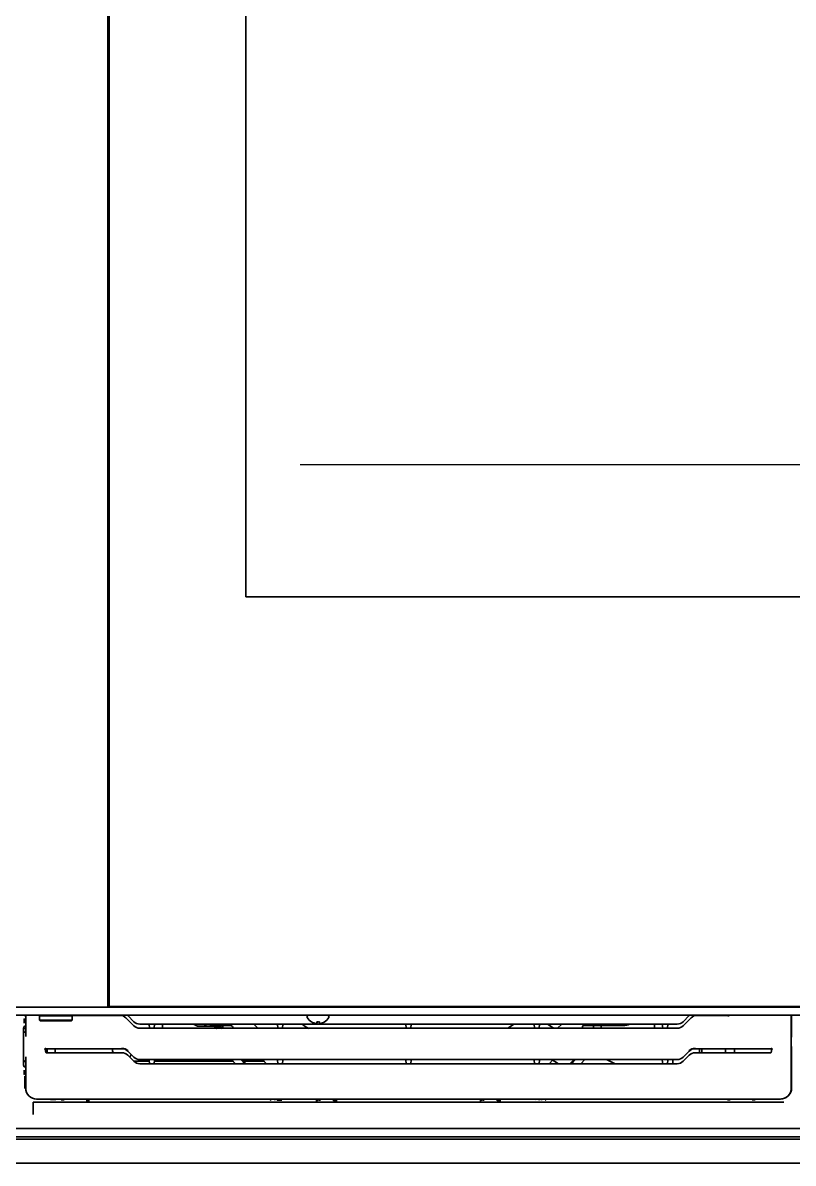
# Model space of a CAD drawing. Header units: inches. Extents: x 90 to 4162, y -443 to 3471.
# Drawn here: x 2417.8 to 2699.9, y 1242.3 to 1660.1 of the extents above; entities that cross this region are included whole.
import ezdxf

# ---------------------------------------------------------------- set-up
doc = ezdxf.new("R2010")
doc.units = ezdxf.units.IN
doc.layers.add('1', color=7, linetype='Continuous', true_color=0xffffff)
doc.layers.add('4', color=7, linetype='Continuous', true_color=0xffffff)

msp = doc.modelspace()

# ---------------------------------------------------------------- linework, layer by layer
at = {"color": 2}
msp.add_line((2519.39, 1498.26), (2732.39, 1498.26), dxfattribs=at)
at = {"layer": '1', "color": 7, "linetype": 'Continuous', "lineweight": 35}
for p, q in [((2448.89, 2262.96), (2448.89, 1299.46)), ((2449.39, 2262.71), (2449.39, 1299.71)), ((2499.39, 2162.71), (2499.39, 1449.71)), ((2499.39, 1449.71), (2752.39, 1449.71)), ((2253.89, 1299.46), (2433.06, 1299.46)), ((2433.06, 1299.46), (2253.89, 1299.46)), ((2433.06, 1299.46), (2434.48, 1299.46)), ((2434.48, 1299.46), (2433.06, 1299.46)), ((2434.48, 1299.46), (2448.23, 1299.46)), ((2448.23, 1299.46), (2434.48, 1299.46)), ((2448.23, 1299.46), (2448.94, 1299.46)), ((2448.94, 1299.46), (2802.84, 1299.46)), ((2449.39, 1299.71), (2802.39, 1299.71)), ((2449.89, 1299.71), (2449.89, 1299.46)), ((2450.29, 1299.46), (2450.29, 1299.71)), ((2510.29, 1299.46), (2510.29, 1299.71)), ((2253.89, 1296.46), (2433.06, 1296.46)), ((2418.82, 1296.46), (2418.82, 1290.71)), ((2424.14, 1296.46), (2423.89, 1296.21)), ((2423.89, 1296.21), (2435.89, 1296.21)), ((2423.89, 1296.21), (2423.89, 1294.71)), ((2434.48, 1296.46), (2433.06, 1296.46)), ((2434.48, 1296.46), (2448.23, 1296.46)), ((2435.89, 1296.21), (2435.64, 1296.46)), ((2453.36, 1296.42), (2435.68, 1296.42)), ((2435.89, 1294.71), (2435.89, 1296.21)), ((2440.04, 1296.42), (2440.04, 1296.46)), ((2448.94, 1296.46), (2448.23, 1296.46)), ((2448.94, 1296.46), (2802.84, 1296.46)), ((2458.44, 1292.59), (2455.49, 1295.54)), ((2458.44, 1294.09), (2456.19, 1296.33)), ((2521.89, 1296.06), (2521.89, 1295.86)), ((2529.89, 1295.86), (2529.89, 1296.06)), ((2661.84, 1296.33), (2659.59, 1294.09)), ((2662.55, 1295.54), (2659.59, 1292.59)), ((2676.17, 1296.42), (2664.67, 1296.42)), ((2671.04, 1296.42), (2671.04, 1296.46)), ((2671.44, 1296.46), (2671.44, 1296.42)), ((2675.11, 1296.42), (2675.11, 1296.46)), ((2699.22, 1269.76), (2699.22, 1296.46)), ((2418.82, 1291.56), (2418.03, 1291.56)), ((2418.05, 1291.64), (2418.82, 1291.64)), ((2435.89, 1294.71), (2423.89, 1294.71)), ((2423.89, 1294.71), (2424.14, 1294.46)), ((2435.64, 1294.46), (2424.14, 1294.46)), ((2435.64, 1294.46), (2435.89, 1294.71)), ((2463.74, 1293.21), (2460.56, 1293.21)), ((2464.14, 1291.71), (2460.56, 1291.71)), ((2466.29, 1293.21), (2463.74, 1293.21)), ((2464.14, 1291.71), (2463.99, 1293.17)), ((2465.89, 1291.71), (2464.14, 1291.71)), ((2466.04, 1293.17), (2465.89, 1291.71)), ((2511.14, 1291.71), (2465.89, 1291.71)), ((2510.74, 1293.21), (2466.29, 1293.21)), ((2493.82, 1292.67), (2487.5, 1292.67)), ((2502.39, 1293.21), (2503.89, 1291.71)), ((2513.29, 1293.21), (2510.74, 1293.21)), ((2511.14, 1291.71), (2510.99, 1293.17)), ((2512.89, 1291.71), (2511.14, 1291.71)), ((2513.04, 1293.17), (2512.89, 1291.71)), ((2558.14, 1291.71), (2512.89, 1291.71)), ((2557.74, 1293.21), (2513.29, 1293.21)), ((2523.59, 1293.98), (2523.59, 1294.01)), ((2528.19, 1294.01), (2528.19, 1293.98)), ((2560.29, 1293.21), (2557.74, 1293.21)), ((2558.14, 1291.71), (2557.99, 1293.17)), ((2559.89, 1291.71), (2558.14, 1291.71)), ((2560.04, 1293.17), (2559.89, 1291.71)), ((2605.14, 1291.71), (2559.89, 1291.71)), ((2604.74, 1293.21), (2560.29, 1293.21)), ((2595.89, 1291.71), (2595.89, 1292)), ((2607.29, 1293.21), (2604.74, 1293.21)), ((2605.14, 1291.71), (2604.99, 1293.17)), ((2606.89, 1291.71), (2605.14, 1291.71)), ((2607.04, 1293.17), (2606.89, 1291.71)), ((2652.14, 1291.71), (2606.89, 1291.71)), ((2651.74, 1293.21), (2607.29, 1293.21)), ((2613.65, 1291.71), (2615.15, 1293.21)), ((2622.73, 1291.71), (2622.73, 1292.17)), ((2623.23, 1292.67), (2637.73, 1292.67)), ((2654.29, 1293.21), (2651.74, 1293.21)), ((2652.14, 1291.71), (2651.99, 1293.17)), ((2653.89, 1291.71), (2652.14, 1291.71)), ((2654.04, 1293.17), (2653.89, 1291.71)), ((2657.47, 1291.71), (2653.89, 1291.71)), ((2657.47, 1293.21), (2654.29, 1293.21)), ((2417.99, 1290.21), (2418.33, 1290.21)), ((2426.18, 1282.79), (2425.89, 1284.17)), ((2454.07, 1284.21), (2425.93, 1284.21)), ((2454.07, 1282.71), (2426.68, 1282.71)), ((2458.44, 1281.09), (2456.19, 1283.33)), ((2661.84, 1283.33), (2659.59, 1281.09)), ((2692.11, 1284.21), (2663.96, 1284.21)), ((2691.35, 1282.71), (2663.96, 1282.71)), ((2665.61, 1284.21), (2665.61, 1282.71)), ((2666.41, 1284.21), (2666.41, 1282.71)), ((2675.11, 1282.71), (2675.11, 1284.21)), ((2678.45, 1282.71), (2678.42, 1284.21)), ((2692.14, 1284.16), (2691.85, 1282.79)), ((2418.33, 1279.71), (2417.99, 1279.71)), ((2417.99, 1279.56), (2418.67, 1279.56)), ((2418.82, 1279.21), (2418.82, 1269.76)), ((2458.44, 1279.59), (2456.19, 1281.83)), ((2458.38, 1279.64), (2464.04, 1279.64)), ((2463.74, 1280.21), (2460.56, 1280.21)), ((2464.14, 1278.71), (2460.56, 1278.71)), ((2466.29, 1280.21), (2463.74, 1280.21)), ((2464.14, 1278.71), (2463.99, 1280.17)), ((2465.89, 1278.71), (2464.14, 1278.71)), ((2466.04, 1280.17), (2465.89, 1278.71)), ((2511.14, 1278.71), (2465.89, 1278.71)), ((2465.99, 1279.64), (2477.64, 1279.64)), ((2510.74, 1280.21), (2466.29, 1280.21)), ((2477.64, 1279.64), (2494.74, 1279.64)), ((2498.67, 1279.64), (2506.06, 1279.64)), ((2505.49, 1280.21), (2506.99, 1278.71)), ((2513.29, 1280.21), (2510.74, 1280.21)), ((2511.14, 1278.71), (2510.99, 1280.17)), ((2512.89, 1278.71), (2511.14, 1278.71)), ((2513.04, 1280.17), (2512.89, 1278.71)), ((2558.14, 1278.71), (2512.89, 1278.71)), ((2557.74, 1280.21), (2513.29, 1280.21)), ((2515.6, 1280.21), (2515.59, 1280.21)), ((2515.6, 1280.21), (2557.76, 1280.21)), ((2523.47, 1280.21), (2523.47, 1280.21)), ((2524.39, 1280.21), (2524.39, 1280.21)), ((2560.29, 1280.21), (2557.74, 1280.21)), ((2558.14, 1278.71), (2557.99, 1280.17)), ((2559.89, 1278.71), (2558.14, 1278.71)), ((2560.04, 1280.17), (2559.89, 1278.71)), ((2605.14, 1278.71), (2559.89, 1278.71)), ((2560.27, 1280.21), (2601.94, 1280.21)), ((2604.74, 1280.21), (2560.29, 1280.21)), ((2571.95, 1280.21), (2571.95, 1280.21)), ((2595.89, 1280.21), (2595.89, 1280.21)), ((2601.95, 1280.21), (2601.94, 1280.21)), ((2607.29, 1280.21), (2604.74, 1280.21)), ((2605.14, 1278.71), (2604.99, 1280.17)), ((2606.89, 1278.71), (2605.14, 1278.71)), ((2607.04, 1280.17), (2606.89, 1278.71)), ((2652.14, 1278.71), (2606.89, 1278.71)), ((2651.74, 1280.21), (2607.29, 1280.21)), ((2610.55, 1278.71), (2612.05, 1280.21)), ((2654.29, 1280.21), (2651.74, 1280.21)), ((2652.14, 1278.71), (2651.99, 1280.17)), ((2653.89, 1278.71), (2652.14, 1278.71)), ((2654.04, 1280.17), (2653.89, 1278.71)), ((2657.47, 1278.71), (2653.89, 1278.71)), ((2657.47, 1280.21), (2654.29, 1280.21)), ((2655.89, 1280.21), (2655.89, 1278.71)), ((2661.84, 1281.83), (2659.59, 1279.59)), ((2699.21, 1276.96), (2699.33, 1276.96)), ((2422.82, 1265.76), (2695.22, 1265.76)), ((2940.39, 1251.96), (2311.39, 1251.96)), ((2319.69, 1251.06), (2932.39, 1251.06)), ((2934.39, 1242.26), (2317.69, 1242.26))]:
    msp.add_line(p, q, dxfattribs=at)
for centre, radius, start, end in [((2454.07, 1294.21), 3, 45, 48.5909), ((2522.29, 1296.06), 0.4, 90, 180), ((2522.29, 1295.86), 0.4, 180, 210.3012), ((2526.09, 1298.08), 4.8, 210.3012, 238.6273), ((2525.69, 1298.08), 4.8, 301.3727, 329.6988), ((2529.49, 1296.06), 0.4, 0, 90), ((2529.49, 1295.86), 0.4, 329.6988, 0), ((2663.96, 1294.21), 3, 131.4091, 135), ((2460.56, 1296.21), 3, 225, 270), ((2460.56, 1294.71), 3, 225, 270), ((2487.5, 1294.67), 2, 226.8886, 270), ((2493.82, 1291.67), 1, 2.2894, 90), ((2623.23, 1292.17), 0.5, 90, 180), ((2637.73, 1297.67), 5, 270, 296.8791), ((2657.47, 1296.21), 3, 270, 315), ((2657.47, 1294.71), 3, 270, 315), ((2418.32, 1290.71), 0.5, 270, 0), ((2454.07, 1281.21), 3.14, 45, 90), ((2454.07, 1281.21), 3, 45, 90), ((2454.07, 1279.71), 3, 45, 90), ((2663.96, 1281.21), 3.14, 90, 135), ((2663.96, 1281.21), 3, 90, 135), ((2663.96, 1279.71), 3, 90, 135), ((2418.32, 1279.21), 0.5, 0, 90), ((2460.56, 1283.21), 3, 225, 270), ((2460.56, 1281.71), 3, 225, 270), ((2657.47, 1283.21), 3, 270, 315), ((2657.47, 1281.71), 3, 270, 315)]:
    msp.add_arc(centre, radius, start, end, dxfattribs=at)
for centre, major_axis, ratio, start_param, end_param in [((2453.37, 1293.41), (1.2, -2.76), 0.995478, 1.946992, 2.7325), ((2664.66, 1293.41), (-1.2, -2.76), 0.995478, 3.550685, 4.336194), ((2676.16, 1295.96), (0, 0.5), 0.017455, 4.712389, 6.195919), ((2463.74, 1293.16), (0.25, 0), 0.166667, 0.017453, 1.570796), ((2466.29, 1293.16), (0.25, 0), 0.166667, 1.570796, 3.124139), ((2510.74, 1293.16), (0.25, 0), 0.166667, 0.017453, 1.570796), ((2513.29, 1293.16), (0.25, 0), 0.166667, 1.570796, 3.124139), ((2558.82, 1303.21), (44.84, 0), 0.444209, 3.667605, 3.764417), ((2557.74, 1293.16), (0.25, 0), 0.166667, 0.017453, 1.570796), ((2560.29, 1293.16), (0.25, 0), 0.166667, 1.570796, 3.124139), ((2558.82, 1303.21), (44.84, 0), 0.444209, 5.667639, 5.757173), ((2604.74, 1293.16), (0.25, 0), 0.166667, 0.017453, 1.570796), ((2607.29, 1293.16), (0.25, 0), 0.166667, 1.570796, 3.124139), ((2651.74, 1293.16), (0.25, 0), 0.166667, 0.017453, 1.570796), ((2654.29, 1293.16), (0.25, 0), 0.166667, 1.570796, 3.124139), ((2418.83, 1288.71), (0, 2), 0.017455, 4.712389, 6.283185), ((2426.68, 1282.79), (0.5, 0), 0.166667, 3.176499, 4.712389), ((2454.25, 1285.56), (0, 6), 0.642788, 1.797678, 2.065695), ((2691.35, 1282.79), (0.5, 0), 0.166667, 4.712389, 6.248279), ((2418.83, 1281.21), (0, 2), 0.017455, 3.141593, 4.712389), ((2454.25, 1285.56), (0, 6), 0.642788, 3.888899, 4.10184), ((2463.74, 1280.16), (0.25, 0), 0.166667, 0.017453, 1.570796), ((2466.29, 1280.16), (0.25, 0), 0.166667, 1.570796, 3.124139), ((2510.74, 1280.16), (0.25, 0), 0.166667, 0.017453, 1.570796), ((2513.29, 1280.16), (0.25, 0), 0.166667, 1.570796, 3.124139), ((2557.74, 1280.16), (0.25, 0), 0.166667, 0.017453, 1.570796), ((2560.29, 1280.16), (0.25, 0), 0.166667, 1.570796, 3.124139), ((2604.74, 1280.16), (0.25, 0), 0.166667, 0.017453, 1.570796), ((2607.29, 1280.16), (0.25, 0), 0.166667, 1.570796, 3.124139), ((2651.74, 1280.16), (0.25, 0), 0.166667, 0.017453, 1.570796), ((2654.29, 1280.16), (0.25, 0), 0.166667, 1.570796, 3.124139), ((2422.82, 1269.76), (2.83, 2.83), 0.999848, 2.356347, 3.926839), ((2695.22, 1269.76), (-2.83, 2.83), 0.999848, 2.356347, 3.926839)]:
    msp.add_ellipse(centre, major_axis=major_axis, ratio=ratio, start_param=start_param, end_param=end_param, dxfattribs=at)
for points, knots in [([(2523.59, 1294.01), (2523.79, 1293.89), (2524, 1293.78), (2524.33, 1293.64), (2524.44, 1293.6), (2524.66, 1293.52), (2524.78, 1293.49), (2524.89, 1293.46)], [0, 0, 0, 0, 0.5, 0.5, 0.75, 0.75, 1, 1, 1, 1]), ([(2526.39, 1294.01), (2526.39, 1293.89), (2526.39, 1293.78), (2526.39, 1293.64), (2526.39, 1293.6), (2526.39, 1293.52), (2526.39, 1293.49), (2526.39, 1293.46)], [0, 0, 0, 0, 0.5, 0.5, 0.75, 0.75, 1, 1, 1, 1]), ([(2426.21, 1284.34), (2426.21, 1284.34), (2426.21, 1284.34), (2426.2, 1284.34), (2426.19, 1284.34), (2426.17, 1284.34), (2426.14, 1284.33), (2426.12, 1284.33), (2426.09, 1284.32), (2426.08, 1284.32), (2426.05, 1284.3), (2426.03, 1284.29), (2426, 1284.27), (2425.99, 1284.27), (2425.97, 1284.25), (2425.96, 1284.24), (2425.93, 1284.22), (2425.91, 1284.2), (2425.89, 1284.17), (2425.88, 1284.16), (2425.87, 1284.13), (2425.86, 1284.11), (2425.85, 1284.09), (2425.85, 1284.07), (2425.84, 1284.05), (2425.84, 1284.03), (2425.84, 1284.02), (2425.83, 1284), (2425.83, 1283.99), (2425.83, 1283.98), (2425.83, 1283.97), (2425.83, 1283.97), (2425.83, 1283.97)], [0, 0, 0, 0, 0.015625, 0.015625, 0.03125, 0.0625, 0.125, 0.1875, 0.1875, 0.25, 0.25, 0.375, 0.375, 0.4375, 0.4375, 0.5, 0.5, 0.625, 0.625, 0.6875, 0.6875, 0.75, 0.8125, 0.8125, 0.875, 0.875, 0.9375, 0.9375, 0.96875, 0.984375, 0.984375, 1, 1, 1, 1]), ([(2692.2, 1283.97), (2692.2, 1283.97), (2692.2, 1283.97), (2692.2, 1283.98), (2692.2, 1283.99), (2692.2, 1284.01), (2692.19, 1284.04), (2692.19, 1284.06), (2692.18, 1284.09), (2692.17, 1284.1), (2692.16, 1284.13), (2692.15, 1284.16), (2692.13, 1284.19), (2692.12, 1284.2), (2692.1, 1284.22), (2692.09, 1284.23), (2692.07, 1284.25), (2692.05, 1284.27), (2692.01, 1284.29), (2691.98, 1284.3), (2691.95, 1284.32), (2691.94, 1284.32), (2691.91, 1284.33), (2691.9, 1284.33), (2691.88, 1284.34), (2691.87, 1284.34), (2691.85, 1284.34), (2691.84, 1284.34), (2691.83, 1284.34), (2691.82, 1284.34), (2691.82, 1284.34), (2691.82, 1284.34)], [0, 0, 0, 0, 0.015625, 0.015625, 0.03125, 0.0625, 0.125, 0.1875, 0.1875, 0.25, 0.25, 0.375, 0.375, 0.4375, 0.4375, 0.5, 0.5, 0.625, 0.625, 0.75, 0.75, 0.8125, 0.8125, 0.875, 0.875, 0.9375, 0.9375, 0.96875, 0.984375, 0.984375, 1, 1, 1, 1])]:
    msp.add_open_spline(points, degree=3, knots=knots, dxfattribs=at)
for points in [[(2524.89, 1293.46), (2524.91, 1293.46), (2524.96, 1293.45), (2525.03, 1293.45), (2525.11, 1293.44), (2525.18, 1293.44), (2525.25, 1293.45), (2525.32, 1293.45), (2525.37, 1293.46), (2525.39, 1293.46)], [(2525.39, 1293.46), (2525.39, 1293.47), (2525.39, 1293.5), (2525.39, 1293.56), (2525.39, 1293.61), (2525.39, 1293.67), (2525.39, 1293.74), (2525.39, 1293.81), (2525.39, 1293.9), (2525.39, 1293.97), (2525.39, 1294.01)], [(2525.39, 1294.01), (2525.56, 1293.99), (2525.89, 1293.97), (2526.22, 1293.99), (2526.39, 1294.01)], [(2526.39, 1293.46), (2526.42, 1293.46), (2526.47, 1293.45), (2526.54, 1293.45), (2526.61, 1293.44), (2526.68, 1293.44), (2526.75, 1293.45), (2526.82, 1293.45), (2526.87, 1293.46), (2526.89, 1293.46)], [(2526.89, 1293.46), (2526.95, 1293.47), (2527.05, 1293.5), (2527.21, 1293.56), (2527.37, 1293.61), (2527.53, 1293.67), (2527.68, 1293.74), (2527.84, 1293.81), (2528, 1293.9), (2528.13, 1293.97), (2528.19, 1294.01)], [(2612.14, 1291.69), (2611.41, 1292.17), (2610.69, 1292.66), (2609.97, 1293.15)], [(2611.84, 1279.99), (2612.52, 1279.56), (2613.21, 1279.13), (2613.9, 1278.71)], [(2634.66, 1278.67), (2633.68, 1279.15), (2632.7, 1279.64), (2631.73, 1280.14)]]:
    msp.add_open_spline(points, degree=3, dxfattribs=at)
at = {"layer": '4', "color": 7, "linetype": 'Continuous', "lineweight": 35}
for p, q in [((2418.7, 1296.46), (2418.7, 1296.19)), ((2449.12, 1296.46), (2449.12, 1296.42)), ((2668.91, 1296.42), (2668.91, 1296.46)), ((2699.33, 1288.6), (2699.33, 1296.46)), ((2418.28, 1292.35), (2418.05, 1291.64)), ((2468.91, 1291.71), (2468.91, 1293.21)), ((2482.26, 1292.45), (2487.75, 1292.45)), ((2488.25, 1291.95), (2488.25, 1291.71)), ((2491.03, 1292.67), (2491.03, 1291.71)), ((2626.75, 1291.71), (2626.75, 1292.67)), ((2629.53, 1291.71), (2629.53, 1292.67)), ((2649.12, 1293.21), (2649.12, 1291.71)), ((2417.99, 1280.26), (2417.99, 1289.66)), ((2426.7, 1282.71), (2426.7, 1284.21)), ((2429.63, 1284.21), (2429.63, 1282.71)), ((2699.33, 1269.76), (2699.33, 1284.81)), ((2495.67, 1278.71), (2494.17, 1280.21)), ((2497.59, 1280.21), (2499.09, 1278.71)), ((2499.61, 1278.71), (2498.11, 1280.21)), ((2619.67, 1280.21), (2618.17, 1278.71)), ((2618.69, 1278.71), (2620.19, 1280.21)), ((2623.61, 1280.21), (2622.11, 1278.71)), ((2418.05, 1278.27), (2418.28, 1277.56)), ((2418.53, 1269.59), (2418.53, 1274.16)), ((2421.51, 1264.29), (2421.51, 1260.73)), ((2421.53, 1264.59), (2696.51, 1264.59)), ((2431.86, 1265.46), (2431.86, 1265.76)), ((2441.92, 1265.76), (2441.92, 1265.46)), ((2510.1, 1265.76), (2510.1, 1265.36)), ((2510.88, 1265.76), (2510.88, 1265.36)), ((2512.04, 1265.76), (2512.25, 1265.55)), ((2526.54, 1265.66), (2526.54, 1265.16)), ((2531.49, 1265.66), (2531.49, 1265.16)), ((2586.54, 1265.16), (2586.54, 1265.66)), ((2591.49, 1265.16), (2591.49, 1265.66)), ((2605.53, 1265.55), (2605.74, 1265.76)), ((2606.9, 1265.76), (2606.9, 1265.36)), ((2607.68, 1265.76), (2607.68, 1265.36)), ((2675.83, 1265.48), (2675.83, 1265.76)), ((2685.95, 1265.76), (2685.95, 1265.48)), ((2313.14, 1254.96), (2938.64, 1254.96))]:
    msp.add_line(p, q, dxfattribs=at)
for centre, major_axis, ratio, start_param, end_param in [((2418.34, 1293.54), (0, 1.75), 0.034921, 0.087266, 1.570796), ((2419.45, 1296.19), (0.279, 0.7), 0.995592, 1.95209, 2.513689), ((2418.06, 1289.66), (0, 2), 0.034921, 0.10472, 1.570796), ((2419.03, 1292.35), (0.75, 0), 0.105104, 1.863143, 3.106686), ((2482.26, 1295.46), (-2.12, -2.12), 0.998783, 0.060674, 0.784789), ((2484.19, 1293.67), (0.291, 0.962), 0.939005, 3.453387, 4.504847), ((2487.75, 1291.95), (-0.354, -0.354), 0.998783, 2.356803, 3.926382), ((2487.98, 1292.22), (0.496, -0.065), 0.965919, 0.13524, 1.300613), ((2488.52, 1293.16), (0, 1.5), 0.034921, 2.249931, 3.054326), ((2490.76, 1293.16), (0, 1.5), 0.034921, 3.228859, 4.373889), ((2698.83, 1288.6), (-0.354, 0.354), 0.998783, 3.233805, 3.926382), ((2698.83, 1284.81), (0.354, 0.354), 0.998783, 5.498396, 6.190973), ((2418.06, 1280.26), (0, 2), 0.034921, 1.570796, 3.036873), ((2419.03, 1277.56), (0.75, 0), 0.105104, 3.176499, 4.420042), ((2418.34, 1276.37), (0, 1.75), 0.034921, 1.570796, 3.054326), ((2695.33, 1269.77), (-2.83, 2.83), 0.998783, 2.425448, 3.926382), ((2427.93, 1265.66), (2, 0), 0.034921, 4.712389, 6.248279), ((2440.93, 1265.21), (1.25, 0), 0.034921, 4.712389, 6.248279), ((2508.29, 1265.9), (-0.191, -0.462), 0.995862, 0.394167, 1.674009), ((2510.84, 1265.4), (-1.77, 0), 0.024678, 1.595499, 3.131389), ((2609.49, 1265.9), (0.191, -0.462), 0.995862, 4.609177, 5.889018)]:
    msp.add_ellipse(centre, major_axis=major_axis, ratio=ratio, start_param=start_param, end_param=end_param, dxfattribs=at)
for points, knots in [([(2488.89, 1292.67), (2488.89, 1292.67), (2488.89, 1292.66), (2488.88, 1292.66), (2488.88, 1292.65), (2488.87, 1292.64), (2488.86, 1292.64), (2488.85, 1292.63), (2488.85, 1292.62), (2488.84, 1292.62), (2488.83, 1292.61), (2488.83, 1292.6), (2488.82, 1292.6), (2488.81, 1292.59), (2488.8, 1292.58), (2488.8, 1292.58), (2488.79, 1292.57), (2488.78, 1292.56), (2488.77, 1292.55), (2488.77, 1292.55), (2488.76, 1292.54), (2488.74, 1292.53), (2488.72, 1292.51), (2488.7, 1292.48), (2488.67, 1292.46), (2488.64, 1292.43), (2488.62, 1292.4), (2488.59, 1292.38), (2488.57, 1292.35), (2488.55, 1292.33), (2488.54, 1292.31), (2488.53, 1292.3), (2488.53, 1292.3), (2488.52, 1292.29), (2488.52, 1292.28), (2488.51, 1292.27), (2488.51, 1292.27), (2488.5, 1292.26), (2488.5, 1292.25), (2488.5, 1292.25), (2488.49, 1292.24), (2488.49, 1292.24), (2488.49, 1292.24), (2488.49, 1292.23), (2488.49, 1292.23), (2488.49, 1292.23), (2488.48, 1292.22), (2488.48, 1292.22), (2488.48, 1292.22), (2488.48, 1292.22), (2488.48, 1292.22), (2488.48, 1292.22), (2488.48, 1292.22), (2488.48, 1292.22), (2488.48, 1292.22), (2488.48, 1292.22), (2488.48, 1292.22), (2488.48, 1292.22), (2488.48, 1292.22), (2488.48, 1292.22), (2488.48, 1292.23), (2488.48, 1292.23)], [0, 0, 0, 0, 0.003801, 0.013771, 0.023792, 0.033868, 0.044001, 0.054195, 0.064452, 0.074776, 0.08517, 0.095636, 0.106177, 0.116796, 0.127497, 0.138281, 0.149153, 0.160114, 0.171169, 0.182319, 0.193568, 0.204919, 0.24525, 0.288138, 0.333652, 0.38185, 0.432789, 0.486526, 0.54313, 0.602678, 0.627146, 0.650768, 0.67355, 0.695498, 0.716618, 0.736919, 0.756406, 0.775088, 0.792971, 0.810064, 0.826372, 0.841904, 0.856667, 0.870667, 0.883911, 0.896406, 0.908159, 0.919177, 0.929465, 0.939032, 0.947883, 0.956027, 0.963472, 0.970228, 0.976307, 0.981723, 0.986496, 0.990656, 0.994244, 0.997324, 1, 1, 1, 1]), ([(2488.62, 1291.5), (2488.62, 1291.51), (2488.62, 1291.52), (2488.62, 1291.53), (2488.62, 1291.55), (2488.63, 1291.56), (2488.63, 1291.58), (2488.63, 1291.59), (2488.63, 1291.61), (2488.64, 1291.63), (2488.64, 1291.64), (2488.64, 1291.66), (2488.65, 1291.67), (2488.65, 1291.69), (2488.66, 1291.7), (2488.66, 1291.72), (2488.67, 1291.73), (2488.67, 1291.75), (2488.68, 1291.76), (2488.68, 1291.78), (2488.69, 1291.79), (2488.69, 1291.81), (2488.7, 1291.82), (2488.71, 1291.83), (2488.71, 1291.85), (2488.72, 1291.86), (2488.73, 1291.88), (2488.74, 1291.89), (2488.74, 1291.91), (2488.75, 1291.92), (2488.76, 1291.94), (2488.77, 1291.95), (2488.78, 1291.96), (2488.79, 1291.98), (2488.79, 1291.99), (2488.8, 1292.01), (2488.81, 1292.02), (2488.82, 1292.03), (2488.83, 1292.05), (2488.84, 1292.06), (2488.86, 1292.07), (2488.87, 1292.08), (2488.88, 1292.1), (2488.89, 1292.11), (2488.9, 1292.12), (2488.91, 1292.13), (2488.92, 1292.15), (2488.94, 1292.16), (2488.95, 1292.17), (2488.96, 1292.18), (2488.97, 1292.19), (2488.99, 1292.2), (2489, 1292.21), (2489.01, 1292.22), (2489.03, 1292.23), (2489.04, 1292.25), (2489.06, 1292.26), (2489.07, 1292.27), (2489.09, 1292.28), (2489.11, 1292.29), (2489.13, 1292.3), (2489.14, 1292.31), (2489.16, 1292.32), (2489.18, 1292.33), (2489.2, 1292.34), (2489.22, 1292.35), (2489.25, 1292.36), (2489.27, 1292.37), (2489.29, 1292.38), (2489.31, 1292.39), (2489.34, 1292.39), (2489.36, 1292.4), (2489.39, 1292.41), (2489.41, 1292.41), (2489.44, 1292.42), (2489.47, 1292.42), (2489.49, 1292.43), (2489.52, 1292.43), (2489.55, 1292.43), (2489.58, 1292.44), (2489.6, 1292.44), (2489.61, 1292.44)], [0, 0, 0, 0, 0.010056, 0.020142, 0.030258, 0.040404, 0.05058, 0.060785, 0.071022, 0.081288, 0.091585, 0.101913, 0.112272, 0.122662, 0.133083, 0.143536, 0.154019, 0.164534, 0.175081, 0.18566, 0.196271, 0.206913, 0.217588, 0.228296, 0.239035, 0.249807, 0.260612, 0.27145, 0.28232, 0.293224, 0.30416, 0.31513, 0.326134, 0.33717, 0.348241, 0.359345, 0.370483, 0.381655, 0.39286, 0.4041, 0.415375, 0.426683, 0.438026, 0.449404, 0.460816, 0.472263, 0.483745, 0.495262, 0.505713, 0.516467, 0.527522, 0.53888, 0.55054, 0.562502, 0.574767, 0.587335, 0.600205, 0.613377, 0.626853, 0.640631, 0.654712, 0.669096, 0.683784, 0.698774, 0.714067, 0.729663, 0.745562, 0.761765, 0.778271, 0.79508, 0.812192, 0.829607, 0.847326, 0.865349, 0.883674, 0.902303, 0.921236, 0.940471, 0.960011, 0.979854, 1, 1, 1, 1]), ([(2489.38, 1291.71), (2489.39, 1291.86), (2489.42, 1292), (2489.49, 1292.3), (2489.55, 1292.41), (2489.61, 1292.44)], [0, 0, 0, 0, 0.387278, 0.387278, 1, 1, 1, 1]), ([(2490.66, 1291.5), (2490.64, 1291.75), (2490.53, 1291.99), (2490.16, 1292.33), (2489.92, 1292.43), (2489.68, 1292.44)], [0, 0, 0, 0, 0.499588, 0.499588, 1, 1, 1, 1]), ([(2489.9, 1291.71), (2489.9, 1291.71), (2489.9, 1291.72), (2489.9, 1291.73), (2489.9, 1291.75), (2489.9, 1291.76), (2489.89, 1291.78), (2489.89, 1291.79), (2489.89, 1291.81), (2489.89, 1291.82), (2489.89, 1291.84), (2489.89, 1291.85), (2489.88, 1291.87), (2489.88, 1291.88), (2489.88, 1291.9), (2489.88, 1291.91), (2489.88, 1291.93), (2489.87, 1291.94), (2489.87, 1291.95), (2489.87, 1291.97), (2489.87, 1291.98), (2489.86, 1292), (2489.86, 1292.01), (2489.86, 1292.02), (2489.86, 1292.04), (2489.85, 1292.05), (2489.85, 1292.06), (2489.85, 1292.08), (2489.84, 1292.09), (2489.84, 1292.1), (2489.84, 1292.12), (2489.84, 1292.13), (2489.83, 1292.14), (2489.83, 1292.15), (2489.83, 1292.16), (2489.82, 1292.17), (2489.82, 1292.19), (2489.82, 1292.2), (2489.81, 1292.21), (2489.81, 1292.22), (2489.8, 1292.23), (2489.8, 1292.25), (2489.8, 1292.26), (2489.79, 1292.27), (2489.79, 1292.28), (2489.78, 1292.29), (2489.78, 1292.3), (2489.77, 1292.31), (2489.77, 1292.33), (2489.76, 1292.34), (2489.76, 1292.35), (2489.75, 1292.36), (2489.75, 1292.37), (2489.74, 1292.38), (2489.73, 1292.38), (2489.73, 1292.39), (2489.72, 1292.4), (2489.72, 1292.41), (2489.71, 1292.41), (2489.7, 1292.42), (2489.7, 1292.43), (2489.69, 1292.43), (2489.68, 1292.43), (2489.68, 1292.44), (2489.68, 1292.44)], [0, 0, 0, 0, 0.00512, 0.018095, 0.03111, 0.044164, 0.057258, 0.070392, 0.083565, 0.096779, 0.110032, 0.123326, 0.136661, 0.150036, 0.163451, 0.176908, 0.190406, 0.203944, 0.217524, 0.231146, 0.244809, 0.258514, 0.27226, 0.286049, 0.299879, 0.313752, 0.327667, 0.341625, 0.355625, 0.369668, 0.383754, 0.396514, 0.409643, 0.423141, 0.437008, 0.451244, 0.46585, 0.480824, 0.496168, 0.511881, 0.527964, 0.544417, 0.561239, 0.578431, 0.595993, 0.613924, 0.632226, 0.650898, 0.66994, 0.689351, 0.709133, 0.729286, 0.749808, 0.770701, 0.791964, 0.813597, 0.835601, 0.857975, 0.88072, 0.903835, 0.92732, 0.951176, 0.975403, 1, 1, 1, 1]), ([(2421.53, 1264.59), (2421.52, 1264.59), (2421.52, 1264.58), (2421.52, 1264.55), (2421.52, 1264.53), (2421.52, 1264.48), (2421.52, 1264.45), (2421.51, 1264.38), (2421.51, 1264.33), (2421.51, 1264.29)], [0, 0, 0, 0, 0.25, 0.25, 0.5, 0.5, 0.75, 0.75, 1, 1, 1, 1]), ([(2431.86, 1265.46), (2431.86, 1265.45), (2431.87, 1265.45), (2431.9, 1265.45), (2431.92, 1265.45), (2431.97, 1265.44), (2432, 1265.44), (2432.07, 1265.44), (2432.12, 1265.44), (2432.21, 1265.43), (2432.26, 1265.43), (2432.37, 1265.43), (2432.42, 1265.43), (2432.54, 1265.42), (2432.6, 1265.42), (2432.73, 1265.42), (2432.79, 1265.42), (2432.86, 1265.41)], [0, 0, 0, 0, 0.125, 0.125, 0.25, 0.25, 0.375, 0.375, 0.5, 0.5, 0.625, 0.625, 0.75, 0.75, 0.875, 0.875, 1, 1, 1, 1]), ([(2440.93, 1265.41), (2440.99, 1265.42), (2441.05, 1265.42), (2441.18, 1265.42), (2441.24, 1265.42), (2441.36, 1265.43), (2441.42, 1265.43), (2441.52, 1265.43), (2441.57, 1265.43), (2441.67, 1265.44), (2441.71, 1265.44), (2441.78, 1265.44), (2441.81, 1265.44), (2441.86, 1265.45), (2441.89, 1265.45), (2441.91, 1265.45), (2441.92, 1265.45), (2441.92, 1265.46)], [0, 0, 0, 0, 0.125, 0.125, 0.25, 0.25, 0.375, 0.375, 0.5, 0.5, 0.625, 0.625, 0.75, 0.75, 0.875, 0.875, 1, 1, 1, 1]), ([(2525.14, 1265.19), (2525.14, 1265.19), (2525.16, 1265.19), (2525.17, 1265.19), (2525.19, 1265.19), (2525.21, 1265.19), (2525.22, 1265.19), (2525.24, 1265.19), (2525.26, 1265.2), (2525.28, 1265.2), (2525.29, 1265.2), (2525.31, 1265.2), (2525.33, 1265.21), (2525.35, 1265.21), (2525.36, 1265.22), (2525.38, 1265.22), (2525.4, 1265.22), (2525.42, 1265.23), (2525.44, 1265.24), (2525.46, 1265.24), (2525.48, 1265.25), (2525.49, 1265.25), (2525.51, 1265.26), (2525.53, 1265.27), (2525.55, 1265.28), (2525.57, 1265.29), (2525.59, 1265.3), (2525.61, 1265.31), (2525.62, 1265.32), (2525.64, 1265.33), (2525.66, 1265.34), (2525.68, 1265.35), (2525.7, 1265.36), (2525.72, 1265.37), (2525.73, 1265.39), (2525.75, 1265.4), (2525.77, 1265.41), (2525.79, 1265.43), (2525.8, 1265.44), (2525.82, 1265.46), (2525.84, 1265.47), (2525.85, 1265.49), (2525.87, 1265.51), (2525.88, 1265.52), (2525.9, 1265.54), (2525.91, 1265.56), (2525.93, 1265.58), (2525.94, 1265.59), (2525.96, 1265.61), (2525.97, 1265.63), (2525.98, 1265.65), (2525.99, 1265.67), (2526.01, 1265.69), (2526.02, 1265.71), (2526.03, 1265.73), (2526.04, 1265.75), (2526.04, 1265.75)], [0, 0, 0, 0, 0.014625, 0.029416, 0.044374, 0.059497, 0.074788, 0.090246, 0.105871, 0.121664, 0.137625, 0.153753, 0.170048, 0.18651, 0.203139, 0.219934, 0.236893, 0.254017, 0.271304, 0.288753, 0.306363, 0.324131, 0.342058, 0.36014, 0.378375, 0.396763, 0.4153, 0.433983, 0.452811, 0.47178, 0.490888, 0.510131, 0.529505, 0.549009, 0.568637, 0.588385, 0.608251, 0.62823, 0.648316, 0.668507, 0.688797, 0.709181, 0.729654, 0.750212, 0.770849, 0.79156, 0.812339, 0.833181, 0.85408, 0.87503, 0.896026, 0.917061, 0.938129, 0.959225, 0.980343, 1, 1, 1, 1]), ([(2525.14, 1265.19), (2525.15, 1265.19), (2525.16, 1265.19), (2525.18, 1265.19), (2525.19, 1265.19), (2525.21, 1265.19), (2525.23, 1265.19), (2525.25, 1265.19), (2525.26, 1265.19), (2525.28, 1265.2), (2525.3, 1265.2), (2525.31, 1265.2), (2525.33, 1265.2), (2525.34, 1265.2), (2525.36, 1265.2), (2525.37, 1265.21), (2525.39, 1265.21), (2525.4, 1265.21), (2525.42, 1265.21), (2525.43, 1265.22), (2525.44, 1265.22), (2525.46, 1265.22), (2525.47, 1265.23), (2525.48, 1265.23), (2525.5, 1265.23), (2525.51, 1265.24), (2525.52, 1265.24), (2525.53, 1265.24), (2525.54, 1265.25), (2525.56, 1265.25), (2525.57, 1265.25), (2525.58, 1265.26), (2525.59, 1265.26), (2525.6, 1265.26), (2525.61, 1265.27), (2525.62, 1265.27), (2525.63, 1265.27), (2525.64, 1265.28), (2525.65, 1265.28), (2525.66, 1265.28), (2525.67, 1265.29), (2525.68, 1265.29), (2525.69, 1265.3), (2525.7, 1265.3), (2525.71, 1265.3), (2525.71, 1265.31), (2525.72, 1265.31), (2525.73, 1265.31), (2525.74, 1265.32), (2525.75, 1265.32), (2525.75, 1265.32), (2525.76, 1265.32), (2525.77, 1265.33), (2525.77, 1265.33), (2525.78, 1265.33), (2525.79, 1265.34), (2525.79, 1265.34), (2525.8, 1265.34), (2525.8, 1265.34), (2525.81, 1265.35), (2525.82, 1265.35), (2525.82, 1265.35), (2525.83, 1265.35), (2525.83, 1265.36), (2525.83, 1265.36), (2525.84, 1265.36), (2525.84, 1265.36), (2525.85, 1265.37), (2525.87, 1265.38), (2525.89, 1265.39), (2525.91, 1265.4), (2525.94, 1265.41), (2525.96, 1265.42), (2525.98, 1265.43), (2526, 1265.44), (2526.02, 1265.45), (2526.04, 1265.46), (2526.06, 1265.47), (2526.08, 1265.48), (2526.1, 1265.49), (2526.12, 1265.49), (2526.14, 1265.5), (2526.16, 1265.51), (2526.2, 1265.53), (2526.27, 1265.56), (2526.34, 1265.59), (2526.4, 1265.61), (2526.44, 1265.62), (2526.47, 1265.63), (2526.49, 1265.64), (2526.5, 1265.64), (2526.5, 1265.65), (2526.51, 1265.65), (2526.51, 1265.65), (2526.52, 1265.65), (2526.52, 1265.65), (2526.52, 1265.65), (2526.53, 1265.65), (2526.53, 1265.66), (2526.53, 1265.66), (2526.53, 1265.66), (2526.53, 1265.66), (2526.53, 1265.66), (2526.53, 1265.66)], [0, 0, 0, 0, 0.01249, 0.024793, 0.036913, 0.048854, 0.060619, 0.072212, 0.083636, 0.094894, 0.105988, 0.116921, 0.127696, 0.138315, 0.14878, 0.159092, 0.169254, 0.179267, 0.189132, 0.198852, 0.208427, 0.217859, 0.227148, 0.236296, 0.245303, 0.25417, 0.262898, 0.271487, 0.279938, 0.288251, 0.296427, 0.304466, 0.312369, 0.320134, 0.327763, 0.335256, 0.342612, 0.349831, 0.356915, 0.363861, 0.370671, 0.377344, 0.38388, 0.390279, 0.39654, 0.402663, 0.408648, 0.414495, 0.420203, 0.425772, 0.431201, 0.43649, 0.441639, 0.446648, 0.451515, 0.456241, 0.460826, 0.465268, 0.469567, 0.473724, 0.477737, 0.481607, 0.485332, 0.488913, 0.492349, 0.49564, 0.498786, 0.501786, 0.518778, 0.535593, 0.552231, 0.568696, 0.584987, 0.601105, 0.617051, 0.632824, 0.648423, 0.663848, 0.679096, 0.694166, 0.709055, 0.723761, 0.73828, 0.75261, 0.816582, 0.877985, 0.909524, 0.940683, 0.956361, 0.971954, 0.975851, 0.979455, 0.982764, 0.985781, 0.988506, 0.99094, 0.993084, 0.994939, 0.996507, 0.99779, 0.998792, 0.999521, 1, 1, 1, 1]), ([(2532.89, 1265.19), (2532.89, 1265.19), (2532.89, 1265.19), (2532.84, 1265.19), (2532.79, 1265.19), (2532.61, 1265.18), (2532.45, 1265.17), (2532.15, 1265.16), (2532.03, 1265.16), (2531.77, 1265.16), (2531.63, 1265.16), (2531.49, 1265.16)], [0, 0, 0, 0, 0.003578, 0.003578, 0.140614, 0.140614, 0.532754, 0.532754, 0.765512, 0.765512, 1, 1, 1, 1]), ([(2531.5, 1265.66), (2531.5, 1265.66), (2531.5, 1265.66), (2531.5, 1265.66), (2531.5, 1265.66), (2531.5, 1265.66), (2531.5, 1265.66), (2531.5, 1265.65), (2531.5, 1265.65), (2531.51, 1265.65), (2531.51, 1265.65), (2531.51, 1265.65), (2531.51, 1265.65), (2531.52, 1265.65), (2531.52, 1265.65), (2531.52, 1265.65), (2531.53, 1265.65), (2531.53, 1265.64), (2531.53, 1265.64), (2531.54, 1265.64), (2531.55, 1265.64), (2531.56, 1265.63), (2531.57, 1265.63), (2531.6, 1265.62), (2531.63, 1265.61), (2531.69, 1265.59), (2531.77, 1265.56), (2531.83, 1265.53), (2531.89, 1265.51), (2531.92, 1265.49), (2531.96, 1265.47), (2531.99, 1265.46), (2532.03, 1265.44), (2532.07, 1265.42), (2532.11, 1265.4), (2532.15, 1265.38), (2532.17, 1265.37), (2532.19, 1265.36), (2532.2, 1265.36), (2532.21, 1265.35), (2532.22, 1265.35), (2532.23, 1265.34), (2532.25, 1265.34), (2532.26, 1265.33), (2532.27, 1265.32), (2532.29, 1265.32), (2532.3, 1265.31), (2532.32, 1265.31), (2532.34, 1265.3), (2532.35, 1265.29), (2532.37, 1265.28), (2532.39, 1265.28), (2532.41, 1265.27), (2532.43, 1265.26), (2532.45, 1265.26), (2532.48, 1265.25), (2532.5, 1265.24), (2532.52, 1265.24), (2532.55, 1265.23), (2532.58, 1265.22), (2532.6, 1265.22), (2532.63, 1265.21), (2532.66, 1265.21), (2532.69, 1265.2), (2532.72, 1265.2), (2532.75, 1265.2), (2532.79, 1265.19), (2532.82, 1265.19), (2532.86, 1265.19), (2532.88, 1265.19), (2532.89, 1265.19)], [0, 0, 0, 0, 0.0003, 0.00073, 0.001303, 0.002023, 0.002893, 0.003915, 0.00509, 0.006418, 0.0079, 0.009537, 0.011328, 0.013274, 0.015375, 0.017632, 0.020045, 0.022615, 0.025341, 0.028223, 0.035969, 0.043763, 0.051604, 0.059489, 0.090591, 0.122173, 0.18351, 0.247517, 0.27309, 0.299261, 0.326016, 0.353339, 0.381221, 0.409658, 0.438646, 0.46819, 0.498296, 0.50453, 0.51134, 0.518724, 0.526678, 0.535201, 0.544289, 0.553938, 0.564146, 0.57491, 0.586226, 0.598092, 0.610505, 0.623464, 0.636965, 0.651007, 0.66559, 0.680713, 0.696377, 0.712583, 0.729332, 0.746628, 0.764475, 0.782879, 0.801847, 0.821386, 0.841508, 0.862225, 0.883551, 0.905503, 0.9281, 0.951364, 0.975321, 1, 1, 1, 1]), ([(2531.99, 1265.75), (2531.99, 1265.75), (2532, 1265.74), (2532, 1265.73), (2532.01, 1265.72), (2532.02, 1265.7), (2532.03, 1265.69), (2532.04, 1265.67), (2532.05, 1265.66), (2532.06, 1265.64), (2532.06, 1265.63), (2532.07, 1265.62), (2532.08, 1265.6), (2532.09, 1265.59), (2532.1, 1265.58), (2532.11, 1265.56), (2532.12, 1265.55), (2532.14, 1265.54), (2532.15, 1265.52), (2532.16, 1265.51), (2532.17, 1265.5), (2532.18, 1265.49), (2532.19, 1265.48), (2532.2, 1265.47), (2532.21, 1265.45), (2532.23, 1265.44), (2532.24, 1265.43), (2532.25, 1265.42), (2532.26, 1265.41), (2532.28, 1265.4), (2532.29, 1265.39), (2532.3, 1265.38), (2532.31, 1265.37), (2532.33, 1265.37), (2532.34, 1265.36), (2532.35, 1265.35), (2532.37, 1265.34), (2532.38, 1265.33), (2532.39, 1265.32), (2532.4, 1265.32), (2532.42, 1265.31), (2532.43, 1265.3), (2532.44, 1265.3), (2532.46, 1265.29), (2532.47, 1265.28), (2532.48, 1265.28), (2532.5, 1265.27), (2532.51, 1265.27), (2532.52, 1265.26), (2532.54, 1265.25), (2532.55, 1265.25), (2532.56, 1265.25), (2532.58, 1265.24), (2532.59, 1265.24), (2532.6, 1265.23), (2532.62, 1265.23), (2532.63, 1265.22), (2532.64, 1265.22), (2532.66, 1265.22), (2532.67, 1265.21), (2532.68, 1265.21), (2532.7, 1265.21), (2532.71, 1265.21), (2532.72, 1265.2), (2532.73, 1265.2), (2532.75, 1265.2), (2532.76, 1265.2), (2532.77, 1265.2), (2532.78, 1265.2), (2532.8, 1265.19), (2532.81, 1265.19), (2532.82, 1265.19), (2532.83, 1265.19), (2532.85, 1265.19), (2532.86, 1265.19), (2532.87, 1265.19), (2532.88, 1265.19), (2532.89, 1265.19), (2532.89, 1265.19)], [0, 0, 0, 0, 0.007761, 0.02285, 0.037931, 0.053002, 0.068061, 0.083104, 0.09813, 0.113137, 0.128122, 0.143084, 0.15802, 0.172929, 0.187807, 0.202653, 0.217465, 0.232242, 0.24698, 0.261678, 0.276334, 0.290947, 0.305514, 0.320033, 0.334504, 0.348923, 0.36329, 0.377602, 0.391858, 0.406057, 0.420197, 0.434277, 0.448294, 0.462249, 0.476138, 0.489961, 0.503718, 0.517405, 0.531023, 0.54457, 0.558045, 0.571447, 0.584776, 0.598029, 0.611206, 0.624307, 0.63733, 0.650275, 0.663141, 0.675927, 0.688633, 0.701258, 0.713801, 0.726263, 0.738642, 0.750937, 0.76315, 0.775278, 0.787323, 0.799283, 0.811159, 0.822949, 0.834655, 0.846275, 0.85781, 0.86926, 0.880624, 0.891903, 0.903096, 0.914204, 0.925226, 0.936163, 0.947015, 0.957781, 0.968463, 0.97906, 0.989572, 1, 1, 1, 1]), ([(2585.14, 1265.19), (2585.14, 1265.19), (2585.16, 1265.19), (2585.17, 1265.19), (2585.19, 1265.19), (2585.21, 1265.19), (2585.22, 1265.19), (2585.24, 1265.19), (2585.26, 1265.2), (2585.28, 1265.2), (2585.29, 1265.2), (2585.31, 1265.2), (2585.33, 1265.21), (2585.35, 1265.21), (2585.36, 1265.22), (2585.38, 1265.22), (2585.4, 1265.22), (2585.42, 1265.23), (2585.44, 1265.24), (2585.46, 1265.24), (2585.48, 1265.25), (2585.49, 1265.25), (2585.51, 1265.26), (2585.53, 1265.27), (2585.55, 1265.28), (2585.57, 1265.29), (2585.59, 1265.3), (2585.61, 1265.31), (2585.62, 1265.32), (2585.64, 1265.33), (2585.66, 1265.34), (2585.68, 1265.35), (2585.7, 1265.36), (2585.72, 1265.37), (2585.73, 1265.39), (2585.75, 1265.4), (2585.77, 1265.41), (2585.79, 1265.43), (2585.8, 1265.44), (2585.82, 1265.46), (2585.84, 1265.47), (2585.85, 1265.49), (2585.87, 1265.51), (2585.88, 1265.52), (2585.9, 1265.54), (2585.91, 1265.56), (2585.93, 1265.58), (2585.94, 1265.59), (2585.96, 1265.61), (2585.97, 1265.63), (2585.98, 1265.65), (2585.99, 1265.67), (2586.01, 1265.69), (2586.02, 1265.71), (2586.03, 1265.73), (2586.04, 1265.75), (2586.04, 1265.75)], [0, 0, 0, 0, 0.014623, 0.029411, 0.044366, 0.059486, 0.074774, 0.090229, 0.105852, 0.121642, 0.1376, 0.153725, 0.170018, 0.186477, 0.203103, 0.219894, 0.236851, 0.253972, 0.271256, 0.288702, 0.306308, 0.324074, 0.341997, 0.360075, 0.378308, 0.396692, 0.415225, 0.433906, 0.45273, 0.471696, 0.4908, 0.51004, 0.529411, 0.548911, 0.568535, 0.58828, 0.608143, 0.628117, 0.648201, 0.668388, 0.688674, 0.709054, 0.729524, 0.750078, 0.770712, 0.791419, 0.812194, 0.833032, 0.853927, 0.874874, 0.895866, 0.916897, 0.937962, 0.959054, 0.980168, 1, 1, 1, 1]), ([(2585.14, 1265.19), (2585.15, 1265.19), (2585.16, 1265.19), (2585.18, 1265.19), (2585.19, 1265.19), (2585.21, 1265.19), (2585.23, 1265.19), (2585.25, 1265.19), (2585.26, 1265.19), (2585.28, 1265.2), (2585.29, 1265.2), (2585.31, 1265.2), (2585.33, 1265.2), (2585.34, 1265.2), (2585.36, 1265.2), (2585.37, 1265.21), (2585.39, 1265.21), (2585.4, 1265.21), (2585.41, 1265.21), (2585.43, 1265.22), (2585.44, 1265.22), (2585.46, 1265.22), (2585.47, 1265.23), (2585.48, 1265.23), (2585.49, 1265.23), (2585.51, 1265.24), (2585.52, 1265.24), (2585.53, 1265.24), (2585.54, 1265.25), (2585.56, 1265.25), (2585.57, 1265.25), (2585.58, 1265.26), (2585.59, 1265.26), (2585.6, 1265.26), (2585.61, 1265.27), (2585.62, 1265.27), (2585.63, 1265.27), (2585.64, 1265.28), (2585.65, 1265.28), (2585.66, 1265.28), (2585.67, 1265.29), (2585.68, 1265.29), (2585.69, 1265.29), (2585.7, 1265.3), (2585.71, 1265.3), (2585.71, 1265.31), (2585.72, 1265.31), (2585.73, 1265.31), (2585.74, 1265.32), (2585.75, 1265.32), (2585.75, 1265.32), (2585.76, 1265.32), (2585.77, 1265.33), (2585.77, 1265.33), (2585.78, 1265.33), (2585.79, 1265.34), (2585.79, 1265.34), (2585.8, 1265.34), (2585.8, 1265.34), (2585.81, 1265.35), (2585.82, 1265.35), (2585.82, 1265.35), (2585.83, 1265.35), (2585.83, 1265.36), (2585.83, 1265.36), (2585.84, 1265.36), (2585.84, 1265.36), (2585.85, 1265.37), (2585.87, 1265.38), (2585.9, 1265.39), (2585.92, 1265.4), (2585.94, 1265.41), (2585.96, 1265.42), (2585.99, 1265.43), (2586.01, 1265.44), (2586.03, 1265.45), (2586.05, 1265.46), (2586.07, 1265.47), (2586.1, 1265.48), (2586.12, 1265.49), (2586.14, 1265.5), (2586.16, 1265.51), (2586.2, 1265.53), (2586.27, 1265.56), (2586.34, 1265.59), (2586.4, 1265.61), (2586.44, 1265.62), (2586.47, 1265.63), (2586.49, 1265.64), (2586.5, 1265.64), (2586.5, 1265.65), (2586.51, 1265.65), (2586.51, 1265.65), (2586.52, 1265.65), (2586.52, 1265.65), (2586.53, 1265.65), (2586.53, 1265.65), (2586.53, 1265.66), (2586.53, 1265.66), (2586.53, 1265.66), (2586.53, 1265.66), (2586.53, 1265.66), (2586.53, 1265.66)], [0, 0, 0, 0, 0.012437, 0.024689, 0.03676, 0.048655, 0.060376, 0.071928, 0.083312, 0.094532, 0.105591, 0.11649, 0.127234, 0.137822, 0.148259, 0.158544, 0.168681, 0.178671, 0.188515, 0.198215, 0.207771, 0.217185, 0.226459, 0.235592, 0.244586, 0.253442, 0.262159, 0.270739, 0.279183, 0.28749, 0.295661, 0.303696, 0.311596, 0.31936, 0.326989, 0.334483, 0.341842, 0.349066, 0.356154, 0.363107, 0.369924, 0.376606, 0.383152, 0.389562, 0.395836, 0.401973, 0.407973, 0.413836, 0.419561, 0.425148, 0.430598, 0.435908, 0.44108, 0.446112, 0.451004, 0.455756, 0.460368, 0.464839, 0.469168, 0.473356, 0.477401, 0.481304, 0.485064, 0.488681, 0.492154, 0.495484, 0.498669, 0.50171, 0.51983, 0.537748, 0.555465, 0.572984, 0.590305, 0.60743, 0.624357, 0.641086, 0.657616, 0.673946, 0.690073, 0.705994, 0.721706, 0.737206, 0.752489, 0.816447, 0.877834, 0.909366, 0.940518, 0.956193, 0.971783, 0.975732, 0.979381, 0.98273, 0.985781, 0.988533, 0.990988, 0.993146, 0.99501, 0.996579, 0.997856, 0.998845, 0.999552, 1, 1, 1, 1]), ([(2592.89, 1265.19), (2592.89, 1265.19), (2592.89, 1265.19), (2592.84, 1265.19), (2592.79, 1265.19), (2592.61, 1265.18), (2592.45, 1265.17), (2592.15, 1265.16), (2592.03, 1265.16), (2591.77, 1265.16), (2591.63, 1265.16), (2591.49, 1265.16)], [0, 0, 0, 0, 0.003578, 0.003578, 0.140614, 0.140614, 0.532754, 0.532754, 0.765512, 0.765512, 1, 1, 1, 1]), ([(2591.5, 1265.66), (2591.5, 1265.66), (2591.5, 1265.66), (2591.5, 1265.66), (2591.5, 1265.66), (2591.5, 1265.66), (2591.5, 1265.66), (2591.5, 1265.65), (2591.5, 1265.65), (2591.51, 1265.65), (2591.51, 1265.65), (2591.51, 1265.65), (2591.51, 1265.65), (2591.52, 1265.65), (2591.52, 1265.65), (2591.52, 1265.65), (2591.53, 1265.65), (2591.53, 1265.64), (2591.53, 1265.64), (2591.54, 1265.64), (2591.55, 1265.64), (2591.56, 1265.63), (2591.57, 1265.63), (2591.6, 1265.62), (2591.63, 1265.61), (2591.69, 1265.59), (2591.77, 1265.56), (2591.83, 1265.53), (2591.89, 1265.51), (2591.92, 1265.49), (2591.96, 1265.47), (2591.99, 1265.46), (2592.03, 1265.44), (2592.07, 1265.42), (2592.11, 1265.4), (2592.15, 1265.38), (2592.17, 1265.37), (2592.19, 1265.36), (2592.2, 1265.36), (2592.21, 1265.35), (2592.22, 1265.35), (2592.23, 1265.34), (2592.25, 1265.34), (2592.26, 1265.33), (2592.27, 1265.32), (2592.29, 1265.32), (2592.3, 1265.31), (2592.32, 1265.31), (2592.33, 1265.3), (2592.35, 1265.29), (2592.37, 1265.28), (2592.39, 1265.28), (2592.41, 1265.27), (2592.43, 1265.26), (2592.45, 1265.26), (2592.48, 1265.25), (2592.5, 1265.24), (2592.52, 1265.24), (2592.55, 1265.23), (2592.58, 1265.22), (2592.6, 1265.22), (2592.63, 1265.21), (2592.66, 1265.21), (2592.69, 1265.2), (2592.72, 1265.2), (2592.75, 1265.2), (2592.79, 1265.19), (2592.82, 1265.19), (2592.86, 1265.19), (2592.88, 1265.19), (2592.89, 1265.19)], [0, 0, 0, 0, 0.000325, 0.000773, 0.00136, 0.002089, 0.002965, 0.003989, 0.005162, 0.006484, 0.007957, 0.009581, 0.011356, 0.013283, 0.015362, 0.017594, 0.019978, 0.022515, 0.025205, 0.028049, 0.035796, 0.043592, 0.051434, 0.059321, 0.09043, 0.122019, 0.183373, 0.247394, 0.27298, 0.299163, 0.325926, 0.353256, 0.381143, 0.409582, 0.438571, 0.468114, 0.498218, 0.50436, 0.511084, 0.518387, 0.526267, 0.534721, 0.543745, 0.553336, 0.563492, 0.574209, 0.585484, 0.597315, 0.609698, 0.622632, 0.636114, 0.650144, 0.664719, 0.679841, 0.695509, 0.711724, 0.728489, 0.745807, 0.763682, 0.78212, 0.801128, 0.820715, 0.840892, 0.86167, 0.883066, 0.905096, 0.927779, 0.95114, 0.975204, 1, 1, 1, 1]), ([(2591.99, 1265.75), (2591.99, 1265.75), (2592, 1265.74), (2592, 1265.73), (2592.01, 1265.72), (2592.02, 1265.7), (2592.03, 1265.69), (2592.04, 1265.67), (2592.05, 1265.66), (2592.06, 1265.64), (2592.06, 1265.63), (2592.07, 1265.62), (2592.08, 1265.6), (2592.09, 1265.59), (2592.1, 1265.58), (2592.11, 1265.56), (2592.12, 1265.55), (2592.14, 1265.54), (2592.15, 1265.52), (2592.16, 1265.51), (2592.17, 1265.5), (2592.18, 1265.49), (2592.19, 1265.48), (2592.2, 1265.47), (2592.21, 1265.45), (2592.23, 1265.44), (2592.24, 1265.43), (2592.25, 1265.42), (2592.26, 1265.41), (2592.28, 1265.4), (2592.29, 1265.39), (2592.3, 1265.38), (2592.31, 1265.37), (2592.33, 1265.37), (2592.34, 1265.36), (2592.35, 1265.35), (2592.37, 1265.34), (2592.38, 1265.33), (2592.39, 1265.32), (2592.4, 1265.32), (2592.42, 1265.31), (2592.43, 1265.3), (2592.44, 1265.3), (2592.46, 1265.29), (2592.47, 1265.28), (2592.48, 1265.28), (2592.5, 1265.27), (2592.51, 1265.27), (2592.52, 1265.26), (2592.54, 1265.25), (2592.55, 1265.25), (2592.56, 1265.25), (2592.58, 1265.24), (2592.59, 1265.24), (2592.6, 1265.23), (2592.62, 1265.23), (2592.63, 1265.22), (2592.64, 1265.22), (2592.66, 1265.22), (2592.67, 1265.21), (2592.68, 1265.21), (2592.7, 1265.21), (2592.71, 1265.21), (2592.72, 1265.2), (2592.73, 1265.2), (2592.75, 1265.2), (2592.76, 1265.2), (2592.77, 1265.2), (2592.78, 1265.2), (2592.8, 1265.19), (2592.81, 1265.19), (2592.82, 1265.19), (2592.83, 1265.19), (2592.85, 1265.19), (2592.86, 1265.19), (2592.87, 1265.19), (2592.88, 1265.19), (2592.89, 1265.19), (2592.89, 1265.19)], [0, 0, 0, 0, 0.007583, 0.022676, 0.03776, 0.052833, 0.067894, 0.08294, 0.097969, 0.112979, 0.127967, 0.142931, 0.15787, 0.172781, 0.187662, 0.202511, 0.217326, 0.232104, 0.246845, 0.261546, 0.276205, 0.29082, 0.30539, 0.319912, 0.334385, 0.348807, 0.363176, 0.377491, 0.39175, 0.405951, 0.420094, 0.434176, 0.448196, 0.462153, 0.476045, 0.48987, 0.503629, 0.517319, 0.530939, 0.544489, 0.557966, 0.571371, 0.584701, 0.597957, 0.611137, 0.62424, 0.637266, 0.650213, 0.663081, 0.67587, 0.688578, 0.701205, 0.71375, 0.726214, 0.738595, 0.750893, 0.763107, 0.775238, 0.787285, 0.799247, 0.811125, 0.822918, 0.834625, 0.846248, 0.857785, 0.869237, 0.880603, 0.891884, 0.903079, 0.914188, 0.925213, 0.936151, 0.947005, 0.957774, 0.968457, 0.979056, 0.98957, 1, 1, 1, 1]), ([(2675.83, 1265.48), (2675.83, 1265.48), (2675.84, 1265.48), (2675.87, 1265.48), (2675.89, 1265.47), (2675.94, 1265.47), (2675.97, 1265.47), (2676.05, 1265.47), (2676.09, 1265.46), (2676.18, 1265.46), (2676.23, 1265.46), (2676.34, 1265.45), (2676.4, 1265.45), (2676.52, 1265.45), (2676.58, 1265.45), (2676.7, 1265.44), (2676.77, 1265.44), (2676.83, 1265.44)], [0, 0, 0, 0, 0.125, 0.125, 0.25, 0.25, 0.375, 0.375, 0.5, 0.5, 0.625, 0.625, 0.75, 0.75, 0.875, 0.875, 1, 1, 1, 1]), ([(2684.95, 1265.44), (2685.02, 1265.44), (2685.08, 1265.44), (2685.21, 1265.45), (2685.27, 1265.45), (2685.39, 1265.45), (2685.44, 1265.45), (2685.55, 1265.46), (2685.6, 1265.46), (2685.69, 1265.46), (2685.73, 1265.47), (2685.81, 1265.47), (2685.84, 1265.47), (2685.89, 1265.47), (2685.91, 1265.48), (2685.94, 1265.48), (2685.95, 1265.48), (2685.95, 1265.48)], [0, 0, 0, 0, 0.125, 0.125, 0.25, 0.25, 0.375, 0.375, 0.5, 0.5, 0.625, 0.625, 0.75, 0.75, 0.875, 0.875, 1, 1, 1, 1])]:
    msp.add_open_spline(points, degree=3, knots=knots, dxfattribs=at)
for points in [[(2526.57, 1265.75), (2526.56, 1265.72), (2526.55, 1265.69), (2526.54, 1265.66)], [(2531.49, 1265.66), (2531.48, 1265.69), (2531.47, 1265.72), (2531.46, 1265.75)]]:
    msp.add_open_spline(points, degree=3, dxfattribs=at)
msp.add_rational_spline([(2421.52, 1260.04), (2421.52, 1260.44), (2421.51, 1260.73)], [1, 0.927174434234, 0.999993399584], degree=2, dxfattribs=at)

doc.saveas('drawing.dxf')
